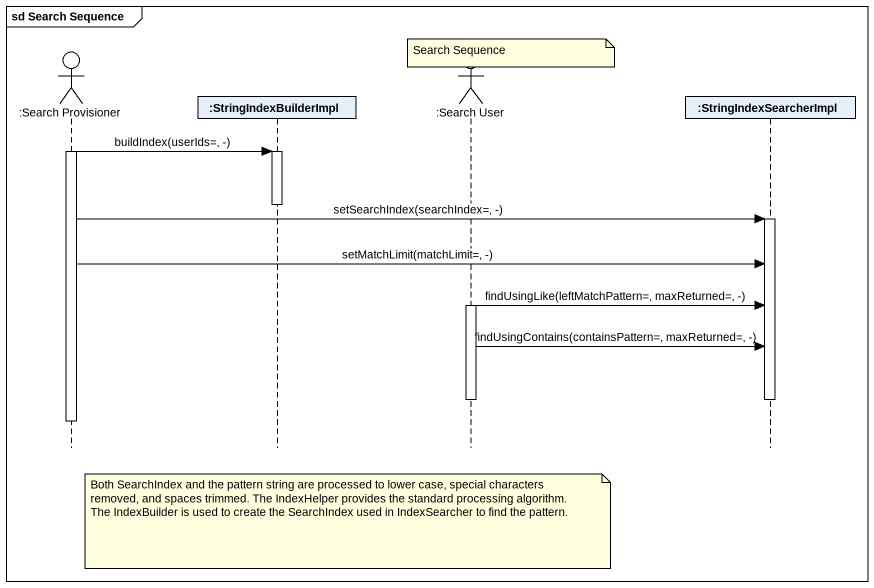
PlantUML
@startuml
mainframe sd Search Sequence
hide footbox
actor ":Search Provisioner" as Search_Provisioner
participant ":StringIndexBuilderImpl" as StringIndexBuilderImpl
actor ":Search User" as Search_User
participant ":StringIndexSearcherImpl" as StringIndexSearcherImpl

note over Search_User : Search Sequence
activate Search_Provisioner
Search_Provisioner -> StringIndexBuilderImpl : buildIndex(userIds=, -)
activate StringIndexBuilderImpl
deactivate StringIndexBuilderImpl
Search_Provisioner -> StringIndexSearcherImpl : setSearchIndex(searchIndex=, -)
activate StringIndexSearcherImpl
Search_Provisioner -> StringIndexSearcherImpl : setMatchLimit(matchLimit=, -)
activate Search_User
Search_User -> StringIndexSearcherImpl : findUsingLike(leftMatchPattern=, maxReturned=, -)
Search_User -> StringIndexSearcherImpl : findUsingContains(containsPattern=, maxReturned=, -)
deactivate Search_User
deactivate StringIndexSearcherImpl
deactivate Search_Provisioner
note over StringIndexBuilderImpl : Both SearchIndex and the pattern string are processed to lower case, special characters removed, and spaces trimmed. The IndexHelper provides the standard processing algorithm. The IndexBuilder is used to create the SearchIndex used in IndexSearcher to find the pattern.
@enduml
